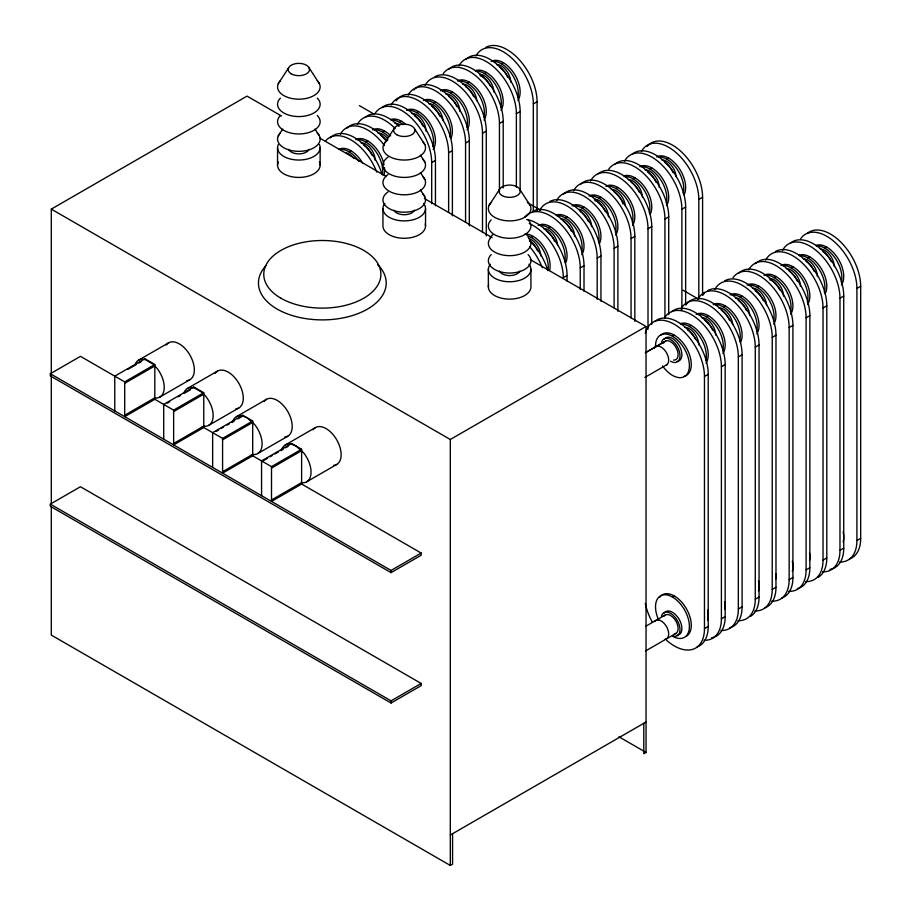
<?xml version="1.0" encoding="UTF-8"?>
<svg xmlns="http://www.w3.org/2000/svg" width="911" height="911" viewBox="0 0 911 911"><rect width="100%" height="100%" fill="white"/><g stroke="black" fill="none" stroke-linecap="round" stroke-linejoin="round"><path stroke-width="1.37" d="M278.276 83.71L288.559 67.915M278.276 135.876L282.683 129.1M383.679 144.564L393.962 128.77M489.07 205.419L499.353 189.625M51.301 503.635L51.301 209.12L247.04 96.111L281.522 116.016M348.867 151.727L350.758 150.645M365.812 141.945L367.691 140.863M382.745 132.163L384.636 131.082M399.69 122.393L401.569 121.3M416.623 112.611L418.513 111.518M433.568 102.829L435.447 101.747M450.501 93.047L452.391 91.965M467.445 83.265L469.324 82.184M484.39 73.495L486.269 72.402M501.323 63.713L503.202 62.62M300.63 483.456L421.178 553.057L421.178 555.232L391.058 572.62L50.321 375.901L50.321 373.726L80.441 356.338L124.705 381.891L154.813 364.502L154.813 399.28L124.705 416.669L124.705 381.891M431.689 203.665L431.689 162.591L435.447 160.427A42.589 24.586 60 0 0 415.393 116.061A42.589 24.586 60 0 0 381.937 107.635M448.622 212.297L448.622 152.82L452.391 150.645A42.589 24.586 60 0 0 430.072 104.173A42.589 24.586 60 0 0 396.194 100.814M465.567 222.352L465.567 143.038L469.324 140.863A42.589 24.586 60 0 0 447.768 95.074A42.589 24.586 60 0 0 413.958 89.961M482.5 232.396L482.5 133.257L486.269 131.082A42.589 24.586 60 0 0 467.673 88.219A42.589 24.586 60 0 0 434.854 76.809M499.444 191.458L499.444 123.475L503.202 121.3A42.589 24.586 60 0 0 482.397 76.217A42.589 24.586 60 0 0 448.724 69.418M516.378 187.347L516.378 113.693L520.147 111.518A42.589 24.586 60 0 0 499.33 66.435A42.589 24.586 60 0 0 465.669 59.636M533.322 211.557L533.322 103.911L537.08 101.747A42.589 24.586 60 0 0 518.496 58.885A42.589 24.586 60 0 0 485.677 47.474M138.529 360.198L168.637 342.809M154.813 364.502L144.883 358.775L114.763 376.152L114.763 410.929M128.018 369.285L136.445 364.423M138.859 363.034L141.262 361.633M124.705 383.326L154.813 365.937L156.703 367.919A21.295 12.299 60 0 1 156.703 398.039L154.813 397.845L124.705 415.234M159.824 397.071L189.932 379.693M187.461 388.45L217.57 371.062M203.757 392.755L173.637 410.144L173.637 444.921L203.757 427.532L203.757 392.755L193.815 387.027L163.707 404.404L163.707 439.182M167.317 403.106L169.719 401.717M178.157 396.843L180.572 395.454M184.181 393.37L190.205 389.885M173.637 411.578L203.757 394.19L205.635 396.171A21.295 12.299 60 0 1 205.635 426.291L203.757 426.097L173.637 443.486M50.321 504.125L80.441 486.736L421.178 683.455L421.178 685.63L391.058 703.019L50.321 506.288L50.321 504.125L391.058 700.844L421.178 683.455M531.307 237.475L533.186 236.382M548.251 227.693L550.13 226.6M565.184 217.911L567.063 216.829M582.129 208.129L584.008 207.048M599.062 198.347L600.953 197.266M616.007 188.577L617.886 187.484M632.94 178.795L634.83 177.702M649.885 169.013L651.764 167.931M666.818 159.231L668.708 158.15M208.756 425.323L238.864 407.946M236.393 416.703L266.513 399.314M252.689 421.007L222.58 438.396L222.58 473.173L252.689 455.785L252.689 421.007L242.747 415.279L212.639 432.657L212.639 467.434M216.249 431.358L218.663 429.969M221.066 428.569L223.48 427.179M227.09 425.095L229.504 423.706M231.906 422.317L234.321 420.928M237.93 418.832L241.552 416.748M222.58 439.831L252.689 422.442M222.58 471.739L252.689 454.361L254.568 454.543A21.295 12.299 60 0 0 254.568 424.424L247.04 417.75L243.146 416.099M257.688 453.576L287.808 436.198M526.66 219.494A42.589 24.586 60 0 1 567.063 275.498L563.305 277.673A42.589 24.586 60 0 0 529.257 223.548M580.239 289.14L580.239 267.902L584.008 265.727A42.589 24.586 60 0 0 565.424 222.865A42.589 24.586 60 0 0 532.605 211.454M597.183 299.195L597.183 258.12L600.953 255.945A42.589 24.586 60 0 0 582.357 213.083A42.589 24.586 60 0 0 549.538 201.673M614.116 307.827L614.116 248.339L617.886 246.164A42.589 24.586 60 0 0 597.081 201.08A42.589 24.586 60 0 0 563.408 194.271M631.061 317.871L631.061 238.557L634.83 236.382A42.589 24.586 60 0 0 614.014 191.299A42.589 24.586 60 0 0 580.341 184.5M648.006 329.338L648.006 228.775L651.764 226.6A42.589 24.586 60 0 0 631.71 182.246A42.589 24.586 60 0 0 598.254 173.819M664.939 318.144L664.939 218.993L668.708 216.829A42.589 24.586 60 0 0 648.643 172.464A42.589 24.586 60 0 0 615.187 164.037M681.883 309.774L681.883 209.223L685.641 207.048A42.589 24.586 60 0 0 665.588 162.682A42.589 24.586 60 0 0 632.132 154.266M698.817 298.58L698.817 199.441L702.586 197.266A42.589 24.586 60 0 0 681.018 151.477A42.589 24.586 60 0 0 647.209 146.364M285.325 444.955L315.445 427.566M301.621 449.26L271.512 466.648L271.512 501.426L301.621 484.037L301.621 449.26L291.691 443.532L261.571 460.909L261.571 495.686M261.571 461.695L267.595 458.222M270.009 456.821L272.412 455.432M274.826 454.042L278.436 451.958M280.85 450.569L283.253 449.18M285.667 447.791L288.07 446.39M271.512 468.083L301.621 450.694M271.512 499.991L301.621 482.614L303.511 482.796A21.295 12.299 60 0 0 303.511 452.676L295.973 446.003L292.078 444.352M306.62 481.828L336.74 464.451M51.301 209.12L450.307 439.489L646.047 326.48L646.047 752.44L643.792 753.739L643.792 723.323M672.466 336.261L674.345 335.168M689.399 326.48L691.29 325.386M706.344 316.698L708.223 315.616M723.277 306.916L725.167 305.834M740.222 297.134L742.101 296.052M757.155 287.364L759.045 286.27M774.099 277.582L775.978 276.488M791.033 267.8L792.923 266.707M807.977 258.018L809.856 256.936M824.922 248.236L826.801 247.154M645.512 352.659L665.987 340.839M645.364 352.762L664.597 341.648M644.874 377.416L667.148 364.548M666.556 640.262A42.589 24.586 60 0 0 704.465 628.567L704.465 376.459L708.223 374.284A42.589 24.586 60 0 0 688.169 329.93A42.589 24.586 60 0 0 654.713 321.503M704.021 640.262A42.589 24.586 60 0 0 721.398 618.785L721.398 366.677L725.167 364.514A42.589 24.586 60 0 0 705.103 320.148A42.589 24.586 60 0 0 671.646 311.721M720.954 630.48A42.589 24.586 60 0 0 738.343 609.003L738.343 356.907L742.101 354.732A42.589 24.586 60 0 0 719.781 308.26A42.589 24.586 60 0 0 685.915 304.9M737.899 620.698A42.589 24.586 60 0 0 755.276 599.222L755.276 347.125L759.045 344.95A42.589 24.586 60 0 0 740.449 302.088A42.589 24.586 60 0 0 707.631 290.677M754.832 610.928A42.589 24.586 60 0 0 772.221 589.451L772.221 337.343L775.978 335.168A42.589 24.586 60 0 0 757.394 292.317A42.589 24.586 60 0 0 724.575 280.907M771.776 601.146A42.589 24.586 60 0 0 789.154 579.669L789.154 327.561L792.923 325.386A42.589 24.586 60 0 0 772.107 280.303A42.589 24.586 60 0 0 738.445 273.505M788.71 591.364A42.589 24.586 60 0 0 806.098 569.887L806.098 317.78L809.856 315.616A42.589 24.586 60 0 0 789.051 270.521A42.589 24.586 60 0 0 755.378 263.723M805.654 581.582A42.589 24.586 60 0 0 823.032 560.106L823.032 308.009L826.801 305.834A42.589 24.586 60 0 0 808.205 262.972A42.589 24.586 60 0 0 775.386 251.561M822.587 571.801A42.589 24.586 60 0 0 839.976 550.324L839.976 298.227L843.734 296.052A42.589 24.586 60 0 0 823.681 251.698A42.589 24.586 60 0 0 790.224 243.271M839.532 562.019A42.589 24.586 60 0 0 856.909 540.542L856.909 288.445L860.679 286.27A42.589 24.586 60 0 0 840.614 241.916A42.589 24.586 60 0 0 807.157 233.489M50.321 373.726L391.058 570.445L421.178 553.057M672.466 597.047L674.345 595.965M646.013 626.108L665.258 614.993M645.603 650.932L675.905 633.441M704.465 628.567L708.223 626.392L708.223 374.284M721.398 618.785L725.167 616.61L725.167 364.514M738.343 609.003L742.101 606.828L742.101 354.732M755.276 599.222L759.045 597.058L759.045 344.95M772.221 589.451L775.978 587.276L775.978 335.168M789.154 579.669L792.923 577.494L792.923 325.386M806.098 569.887L809.856 567.712L809.856 315.616M823.032 560.106L826.801 557.931L826.801 305.834M839.976 550.324L843.734 548.149L843.734 296.052M856.909 540.542L860.679 538.378L860.679 286.27M450.307 835.023L646.047 722.013M51.301 506.482L51.301 635.081L450.307 865.45L452.573 864.14L452.573 833.724M241.677 415.951L239.513 415.735A21.295 12.299 60 0 0 232.499 422.237M290.609 444.204L288.445 443.987A21.295 12.299 60 0 0 281.431 450.49M145.27 359.594L153.071 364.093M194.214 387.847L202.003 392.345M682.999 290.188L698.714 299.252M359.412 105.653L373.909 114.023M527.321 202.572L540.622 210.247M319.704 138.062L386.207 176.449M424.378 198.496L492.111 237.6M530.293 259.635L646.047 326.48M154.244 398.95L173.637 410.144M202.219 426.644L222.58 438.396M251.425 455.056L271.512 466.648M618.956 736.794L646.047 752.44M519.93 189.625L530.213 205.419M414.528 128.77L424.811 144.564M420.404 155.177L424.811 161.953M420.404 172.566L424.811 179.342M420.404 189.955L424.811 196.719M309.125 67.915L319.408 83.71M315.001 129.1L319.408 135.876M702.586 197.266L702.586 294.993M685.641 207.048L685.641 304.775M668.708 216.829L668.708 314.546M651.764 226.6L651.764 324.327M634.83 236.382L634.83 321.367M617.886 246.164L617.886 311.311M600.953 255.945L600.953 301.268M584.008 265.727L584.008 291.213M567.063 275.498L567.063 281.169M537.08 101.747L537.08 210.794M530.931 269.451L530.931 286.84A21.295 12.299 0 0 1 507.78 299.081A21.295 12.299 0 0 1 488.672 284.699M520.147 111.518L520.147 190.832M503.202 121.3L503.202 187.871M488.353 269.451L488.353 286.84M486.269 131.082L486.269 235.892M469.324 140.863L469.324 225.837M452.391 150.645L452.391 215.793M450.307 439.489L450.307 865.45M435.447 160.427L435.447 205.738M425.539 208.596L425.539 225.985M391.058 570.445L391.058 572.62M391.058 700.844L391.058 703.019M382.95 208.596L382.95 225.985A21.295 12.299 0 0 0 406.101 238.238A21.295 12.299 0 0 0 425.209 223.844M320.137 147.753L320.137 165.13M291.691 443.532L291.691 444.306M277.548 147.753L277.548 165.13M242.747 415.279L242.747 416.054M193.815 387.027L193.815 387.801L190.581 387.482A21.295 12.299 60 0 0 183.954 392.778M144.883 358.775L144.883 359.549L141.649 359.23A21.295 12.299 60 0 0 135.022 364.525M215.178 373.282A21.295 12.299 60 0 1 238.864 383.349A21.295 12.299 60 0 1 235.755 408.902M264.122 401.535A21.295 12.299 60 0 1 287.808 411.601A21.295 12.299 60 0 1 284.688 437.155M313.054 429.787A21.295 12.299 60 0 1 336.74 439.854A21.295 12.299 60 0 1 333.62 465.407M377.655 264.566A63.884 36.884 0 0 1 323.359 319.886A63.884 36.884 0 0 1 266.001 265.613M319.408 161.953A21.295 12.299 0 0 1 298.842 177.429A21.295 12.299 0 0 1 278.276 161.953M458.973 65.854A42.589 24.586 60 0 1 492.783 66.127A42.589 24.586 60 0 1 516.378 113.693M479.676 74.406A13.312 7.687 60 0 1 493.796 91.965M480.063 75.715A13.312 7.687 60 0 1 490.209 85.839M475.371 70.694A23.959 13.836 60 0 1 497.155 83.265A23.959 13.836 60 0 1 500.936 110.208M475.918 71.217A23.959 13.836 60 0 1 494.696 83.482A23.959 13.836 60 0 1 500.743 107.555M375.491 112.77A42.589 24.586 60 0 1 409.369 116.118A42.589 24.586 60 0 1 431.689 162.591M394.987 123.304A13.312 7.687 60 0 1 399.69 124.568M391.218 120.115A23.959 13.836 60 0 1 403.004 124.682M390.682 119.592A23.959 13.836 60 0 1 405.953 124.5M357.34 124.534A42.589 24.586 60 0 1 395.237 128.565M364.992 117.417A42.589 24.586 60 0 1 398.995 126.39M378.042 133.086A13.312 7.687 60 0 1 387.46 138.518M380.866 135.432A13.312 7.687 60 0 1 385.569 139.599M374.284 129.897A23.959 13.836 60 0 1 388.815 136.969M372.656 129.897A23.959 13.836 60 0 1 390.705 135.887M443.247 73.643A42.589 24.586 60 0 1 477.125 77.002A42.589 24.586 60 0 1 499.444 123.475M462.742 84.188A13.312 7.687 60 0 1 476.817 100.779M465.567 86.534A13.312 7.687 60 0 1 473.709 96.668M457.345 80.999A23.959 13.836 60 0 1 479.641 92.182A23.959 13.836 60 0 1 483.992 119.99M458.973 80.999A23.959 13.836 60 0 1 477.763 93.264A23.959 13.836 60 0 1 483.809 117.337M425.095 85.406A42.589 24.586 60 0 1 458.905 85.691A42.589 24.586 60 0 1 482.5 133.257M445.798 93.958A13.312 7.687 60 0 1 459.918 111.518M448.622 96.315A13.312 7.687 60 0 1 456.775 106.45M440.412 90.781A23.959 13.836 60 0 1 462.697 101.964A23.959 13.836 60 0 1 467.058 129.772M442.04 90.781A23.959 13.836 60 0 1 460.818 103.045A23.959 13.836 60 0 1 466.865 127.119M391.218 104.97A42.589 24.586 60 0 1 425.027 105.243A42.589 24.586 60 0 1 448.622 152.82M411.92 113.522A13.312 7.687 60 0 1 426.041 131.082M414.744 115.868A13.312 7.687 60 0 1 422.898 126.003M406.534 110.333A23.959 13.836 60 0 1 428.819 121.516A23.959 13.836 60 0 1 433.18 149.336M408.162 110.345A23.959 13.836 60 0 1 426.94 122.609A23.959 13.836 60 0 1 432.987 146.682M408.162 95.188A42.589 24.586 60 0 1 441.972 95.461A42.589 24.586 60 0 1 465.567 143.038M428.865 103.74A13.312 7.687 60 0 1 442.94 120.332M431.689 106.086A13.312 7.687 60 0 1 439.831 116.232M423.467 100.552A23.959 13.836 60 0 1 445.172 110.891A23.959 13.836 60 0 1 450.797 138.438M425.095 100.563A23.959 13.836 60 0 1 443.885 112.827A23.959 13.836 60 0 1 449.932 136.901M325.489 141.034A42.589 24.586 60 0 1 376.835 172.213M330.158 137.868A42.589 24.586 60 0 1 381.948 173.853M346.431 152.866A13.312 7.687 60 0 1 353.582 158.07M340.407 149.461A23.959 13.836 60 0 1 358.832 161.213M338.778 149.45A23.959 13.836 60 0 1 362.726 163.285M340.407 134.304A42.589 24.586 60 0 1 384.419 145.509M347.091 128.098A42.589 24.586 60 0 1 386.515 141.171M361.109 142.856A13.312 7.687 60 0 1 375.218 160.416M363.933 145.213A13.312 7.687 60 0 1 372.075 155.348M357.34 139.679A23.959 13.836 60 0 1 375.685 151.306A23.959 13.836 60 0 1 382.426 174.923M355.711 139.679A23.959 13.836 60 0 1 384.055 164.8M384.488 167.567A23.959 13.836 60 0 1 384.055 174.935M475.918 56.072A42.589 24.586 60 0 1 509.727 56.345A42.589 24.586 60 0 1 533.322 103.911M496.62 64.624A13.312 7.687 60 0 1 510.729 82.184M499.444 66.97A13.312 7.687 60 0 1 507.586 77.105M491.223 61.436A23.959 13.836 60 0 1 513.519 72.618A23.959 13.836 60 0 1 517.881 100.438M492.851 61.447A23.959 13.836 60 0 1 511.64 73.711A23.959 13.836 60 0 1 517.687 97.784M624.479 161.372A42.589 24.586 60 0 1 658.289 161.646A42.589 24.586 60 0 1 681.883 209.223M645.182 169.924A13.312 7.687 60 0 1 659.291 187.484M648.006 172.27A13.312 7.687 60 0 1 656.148 182.416M639.784 166.736A23.959 13.836 60 0 1 662.081 177.918A23.959 13.836 60 0 1 666.431 205.738M641.412 166.747A23.959 13.836 60 0 1 660.19 179.011A23.959 13.836 60 0 1 666.248 203.085M539.779 210.27A42.589 24.586 60 0 1 573.588 210.543A42.589 24.586 60 0 1 597.183 258.12M560.481 218.822A13.312 7.687 60 0 1 574.602 236.382M563.305 221.168A13.312 7.687 60 0 1 571.459 231.314M556.177 215.121A23.959 13.836 60 0 1 577.961 227.682A23.959 13.836 60 0 1 581.742 254.636M556.712 215.645A23.959 13.836 60 0 1 575.501 227.909A23.959 13.836 60 0 1 581.548 251.983M524.873 217A42.589 24.586 60 0 1 558.682 222.102A42.589 24.586 60 0 1 580.239 267.902M543.548 228.604A13.312 7.687 60 0 1 557.623 245.196M546.361 230.95A13.312 7.687 60 0 1 554.514 241.085M538.15 225.416A23.959 13.836 60 0 1 559.844 235.755A23.959 13.836 60 0 1 565.48 263.302M539.779 225.427A23.959 13.836 60 0 1 558.557 237.691A23.959 13.836 60 0 1 564.615 261.764M608.742 169.173A42.589 24.586 60 0 1 642.619 172.521A42.589 24.586 60 0 1 664.939 218.993M628.237 179.706A13.312 7.687 60 0 1 642.357 197.266M631.061 182.052A13.312 7.687 60 0 1 639.215 192.187M623.933 175.994A23.959 13.836 60 0 1 645.136 187.7A23.959 13.836 60 0 1 650.181 214.404M624.479 176.518A23.959 13.836 60 0 1 643.257 188.793A23.959 13.836 60 0 1 649.304 212.867M590.601 180.936A42.589 24.586 60 0 1 624.411 181.209A42.589 24.586 60 0 1 648.006 228.775M611.304 189.488A13.312 7.687 60 0 1 625.379 206.08M614.116 191.834A13.312 7.687 60 0 1 622.965 204.087M605.906 186.299A23.959 13.836 60 0 1 628.203 197.482A23.959 13.836 60 0 1 632.553 225.29M607.535 186.299A23.959 13.836 60 0 1 626.312 198.564A23.959 13.836 60 0 1 632.371 222.637M556.723 200.488A42.589 24.586 60 0 1 590.533 200.773A42.589 24.586 60 0 1 614.116 248.339M579.692 209.268A13.312 7.687 60 0 1 591.535 226.6M580.239 211.386A13.312 7.687 60 0 1 588.392 221.532M572.028 205.863A23.959 13.836 60 0 1 593.721 216.192A23.959 13.836 60 0 1 599.358 243.738M573.657 205.863A23.959 13.836 60 0 1 592.435 218.128A23.959 13.836 60 0 1 598.493 242.201M573.657 190.718A42.589 24.586 60 0 1 607.466 190.991A42.589 24.586 60 0 1 631.061 238.557M594.359 199.27A13.312 7.687 60 0 1 608.48 216.829M594.746 200.579A13.312 7.687 60 0 1 605.337 211.751M588.973 196.081A23.959 13.836 60 0 1 611.258 207.264A23.959 13.836 60 0 1 615.62 235.072M590.59 196.081A23.959 13.836 60 0 1 609.379 208.346A23.959 13.836 60 0 1 615.426 232.419M490.175 237.623A42.589 24.586 60 0 1 492.851 234.674M529.576 246.585A42.589 24.586 60 0 1 542.33 267.743M529.69 240.55A42.589 24.586 60 0 1 547.841 270.658M528.87 238.614A13.312 7.687 60 0 1 540.724 255.945M529.428 240.732A13.312 7.687 60 0 1 537.581 250.867M526.922 235.607A23.959 13.836 60 0 1 547.921 270.442M524.725 234.116A23.959 13.836 60 0 1 543.503 246.38A23.959 13.836 60 0 1 549.549 270.453M641.412 151.59A42.589 24.586 60 0 1 675.222 151.875A42.589 24.586 60 0 1 698.817 199.441M662.115 160.142A13.312 7.687 60 0 1 676.201 176.745M664.939 162.488A13.312 7.687 60 0 1 673.092 172.634M656.729 156.965A23.959 13.836 60 0 1 678.422 167.294A23.959 13.836 60 0 1 684.059 194.84M658.357 156.965A23.959 13.836 60 0 1 677.135 169.23A23.959 13.836 60 0 1 683.182 193.303M654.212 348.48A10.647 6.149 60 0 1 665.747 351.555A10.647 6.149 60 0 1 665.759 365.357M654.656 621.541A10.647 6.149 60 0 1 666.499 626.574A10.647 6.149 60 0 1 664.939 639.351M782.572 250.377A42.589 24.586 60 0 1 816.381 250.65A42.589 24.586 60 0 1 839.976 298.227M843.734 548.149A42.589 24.586 60 0 1 830.012 569.398M803.274 258.929A13.312 7.687 60 0 1 817.383 276.488M806.098 261.275A13.312 7.687 60 0 1 814.24 271.421M798.97 255.228A23.959 13.836 60 0 1 820.173 266.923A23.959 13.836 60 0 1 825.207 293.627M799.505 255.752A23.959 13.836 60 0 1 818.294 268.016A23.959 13.836 60 0 1 824.341 292.089M697.872 299.275A42.589 24.586 60 0 1 731.681 299.56A42.589 24.586 60 0 1 755.276 347.125M702.848 295.118A42.589 24.586 60 0 1 704.567 293.057M759.045 597.058A42.589 24.586 60 0 1 750.22 616.553M718.574 307.827A13.312 7.687 60 0 1 732.66 324.43M721.398 310.173A13.312 7.687 60 0 1 729.552 320.319M713.188 304.65A23.959 13.836 60 0 1 734.881 314.978A23.959 13.836 60 0 1 740.518 342.525M714.816 304.65A23.959 13.836 60 0 1 733.594 316.914A23.959 13.836 60 0 1 739.641 340.987M680.938 309.057A42.589 24.586 60 0 1 714.748 309.33A42.589 24.586 60 0 1 738.343 356.907M742.101 606.828A42.589 24.586 60 0 1 729.688 627.793M701.641 317.609A13.312 7.687 60 0 1 715.75 335.168M704.465 319.955A13.312 7.687 60 0 1 712.607 330.101M696.243 314.42A23.959 13.836 60 0 1 718.54 325.603A23.959 13.836 60 0 1 722.89 353.422M697.872 314.432A23.959 13.836 60 0 1 716.65 326.696A23.959 13.836 60 0 1 722.708 350.769M724.837 601.738A23.959 13.836 60 0 1 724.837 609.379M765.627 260.159A42.589 24.586 60 0 1 799.437 260.432A42.589 24.586 60 0 1 823.032 308.009M826.801 557.931A42.589 24.586 60 0 1 817.976 577.426M786.33 268.711A13.312 7.687 60 0 1 800.45 286.27M789.154 271.057A13.312 7.687 60 0 1 797.307 281.192M780.943 265.522A23.959 13.836 60 0 1 803.229 276.705A23.959 13.836 60 0 1 807.59 304.525M782.572 265.534A23.959 13.836 60 0 1 801.35 277.798A23.959 13.836 60 0 1 807.397 301.871M809.537 552.84A23.959 13.836 60 0 1 809.537 560.481M748.694 269.941A42.589 24.586 60 0 1 782.503 270.214A42.589 24.586 60 0 1 806.098 317.78M809.856 567.712A42.589 24.586 60 0 1 797.444 588.677M769.396 278.493A13.312 7.687 60 0 1 783.506 296.052M769.784 279.802A13.312 7.687 60 0 1 779.93 289.926M763.999 275.304A23.959 13.836 60 0 1 786.295 286.487A23.959 13.836 60 0 1 790.646 314.295M765.627 275.304A23.959 13.836 60 0 1 784.417 287.569A23.959 13.836 60 0 1 790.463 311.642M792.342 561.233A23.959 13.836 60 0 1 792.342 571.356M714.816 289.504A42.589 24.586 60 0 1 748.626 289.778A42.589 24.586 60 0 1 772.221 337.343M775.978 587.276A42.589 24.586 60 0 1 764.819 607.853M735.519 298.045A13.312 7.687 60 0 1 749.628 315.616M738.343 300.402A13.312 7.687 60 0 1 746.485 310.537M730.121 294.868A23.959 13.836 60 0 1 752.418 306.05A23.959 13.836 60 0 1 756.768 333.859M731.749 294.868A23.959 13.836 60 0 1 750.527 307.132A23.959 13.836 60 0 1 756.585 331.205M758.464 580.785A23.959 13.836 60 0 1 758.464 590.92M732.968 277.73A42.589 24.586 60 0 1 766.834 281.089A42.589 24.586 60 0 1 789.154 327.561M792.923 577.494A42.589 24.586 60 0 1 781.763 598.072M752.452 288.275A13.312 7.687 60 0 1 766.538 304.866M755.276 290.62A13.312 7.687 60 0 1 763.429 300.755M747.066 285.086A23.959 13.836 60 0 1 769.351 296.269A23.959 13.836 60 0 1 773.712 324.077M748.694 285.086A23.959 13.836 60 0 1 767.472 297.35A23.959 13.836 60 0 1 773.519 321.424M775.842 573.771A23.959 13.836 60 0 1 775.842 578.872M664.062 616.109A10.647 6.149 60 0 1 675.905 621.143A10.647 6.149 60 0 1 674.345 633.919M652.378 622.27A42.589 24.586 60 0 1 645.261 603.389M645.261 333.278A42.589 24.586 60 0 1 678.274 326.867A42.589 24.586 60 0 1 704.465 376.459M663.618 343.048A10.647 6.149 60 0 1 675.894 347.296A10.647 6.149 60 0 1 673.48 360.084M708.223 626.392A42.589 24.586 60 0 1 697.063 646.969M664.313 339.154A13.312 7.687 60 0 1 679.116 345.451A13.312 7.687 60 0 1 677.169 361.428M661.488 342.32A13.312 7.687 60 0 1 672.216 340.623A13.312 7.687 60 0 1 679.959 356.748A13.312 7.687 60 0 1 670.587 361.246M660.464 335.499A23.959 13.836 60 0 1 686.325 347.808A23.959 13.836 60 0 1 684.059 376.357M655.521 346.032A23.959 13.836 60 0 1 675.985 338.721A23.959 13.836 60 0 1 687.942 372.701A23.959 13.836 60 0 1 662.513 365.892M664.313 612.989A13.312 7.687 60 0 1 679.116 619.286A13.312 7.687 60 0 1 677.169 635.263M661.488 616.155A13.312 7.687 60 0 1 677.237 620.38A13.312 7.687 60 0 1 673.013 636.117M659.678 597.274A23.959 13.836 60 0 1 684.662 605.963A23.959 13.836 60 0 1 686.325 636.277M658.755 620.197A23.959 13.836 60 0 1 665.577 594.769A23.959 13.836 60 0 1 689.035 622.111A23.959 13.836 60 0 1 672.466 636.174M665.212 316.857A42.589 24.586 60 0 1 699.079 320.205A42.589 24.586 60 0 1 721.398 366.677M725.167 616.61A42.589 24.586 60 0 1 711.445 637.859M684.696 327.391A13.312 7.687 60 0 1 698.817 344.95M687.52 329.736A13.312 7.687 60 0 1 695.23 338.824M680.392 323.678A23.959 13.836 60 0 1 702.176 336.25A23.959 13.836 60 0 1 705.957 363.204M680.938 324.202A23.959 13.836 60 0 1 699.716 336.478A23.959 13.836 60 0 1 705.763 360.551M707.653 610.131A23.959 13.836 60 0 1 707.653 620.254M800.723 238.614A42.589 24.586 60 0 1 834.59 241.973A42.589 24.586 60 0 1 856.909 288.445M860.679 538.378A42.589 24.586 60 0 1 849.519 558.955M820.207 249.147A13.312 7.687 60 0 1 834.328 266.707M823.032 251.504A13.312 7.687 60 0 1 831.185 261.639M815.903 245.446A23.959 13.836 60 0 1 837.687 258.018A23.959 13.836 60 0 1 841.468 284.961M816.45 245.97A23.959 13.836 60 0 1 835.228 258.234A23.959 13.836 60 0 1 841.274 282.308M843.165 531.887A23.959 13.836 60 0 1 843.165 542.022M519.93 271.045A10.647 6.149 0 0 1 509.648 275.6A10.647 6.149 0 0 1 499.353 271.045M528.084 202.447A21.295 12.299 0 0 1 509.648 220.895A21.295 12.299 0 0 1 491.2 202.447M528.084 219.836A21.295 12.299 0 0 1 509.648 238.283A21.295 12.299 0 0 1 491.2 219.836M528.084 237.224A21.295 12.299 0 0 1 509.648 255.661A21.295 12.299 0 0 1 491.2 237.224M528.084 254.613A21.295 12.299 0 0 1 509.648 273.049A21.295 12.299 0 0 1 491.2 254.613M528.938 264.258A21.295 12.299 0 0 1 509.648 281.75A21.295 12.299 0 0 1 490.346 264.258M309.125 149.336A10.647 6.149 0 0 1 298.842 153.891A10.647 6.149 0 0 1 288.559 149.336M317.29 80.749A21.295 12.299 0 0 1 298.842 99.185A21.295 12.299 0 0 1 280.406 80.749M317.29 98.137A21.295 12.299 0 0 1 298.842 116.574A21.295 12.299 0 0 1 280.406 98.137M317.29 115.526A21.295 12.299 0 0 1 298.842 133.963A21.295 12.299 0 0 1 280.406 115.526M317.29 132.904A21.295 12.299 0 0 1 298.842 151.351A21.295 12.299 0 0 1 280.406 132.904M319.408 144.564A21.295 12.299 0 0 1 298.842 160.04A21.295 12.299 0 0 1 278.276 144.564M414.528 210.19A10.647 6.149 0 0 1 404.245 214.745A10.647 6.149 0 0 1 393.962 210.19M422.681 141.604A21.295 12.299 0 0 1 416.953 157.614A21.295 12.299 0 0 1 388.758 156.18A21.295 12.299 0 0 1 387.938 139.838M422.681 158.992A21.295 12.299 0 0 1 416.953 174.992A21.295 12.299 0 0 1 388.758 173.568A21.295 12.299 0 0 1 387.938 157.227M422.681 176.37A21.295 12.299 0 0 1 416.953 192.38A21.295 12.299 0 0 1 388.758 190.957A21.295 12.299 0 0 1 387.938 174.616M422.681 193.758A21.295 12.299 0 0 1 416.953 209.769A21.295 12.299 0 0 1 388.758 208.346A21.295 12.299 0 0 1 387.938 192.005M423.535 203.404A21.295 12.299 0 0 1 404.245 220.895A21.295 12.299 0 0 1 384.943 203.404M166.246 345.03A21.295 12.299 60 0 1 189.932 355.096A21.295 12.299 60 0 1 186.812 380.65M280.918 298.216A58.555 33.809 0 0 0 378.885 283.07A58.555 33.809 0 0 0 307.166 241.654A58.555 33.809 0 0 0 280.918 298.216M502.109 195.558A10.647 6.149 0 0 0 519.93 192.802A10.647 6.149 0 0 0 506.892 185.275A10.647 6.149 0 0 0 502.109 195.558M291.315 73.859A10.647 6.149 0 0 0 309.125 71.104A10.647 6.149 0 0 0 296.086 63.576A10.647 6.149 0 0 0 291.315 73.859M396.718 134.703A10.647 6.149 0 0 0 414.528 131.947A10.647 6.149 0 0 0 401.489 124.42A10.647 6.149 0 0 0 396.718 134.703"/></g></svg>
